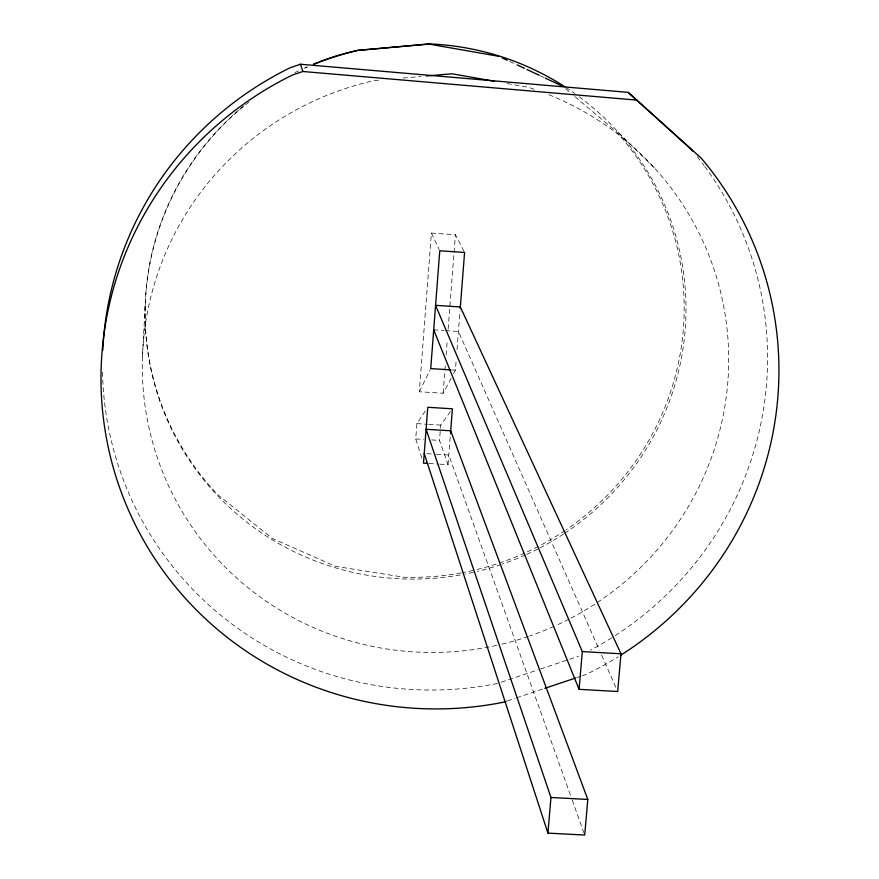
<?xml version="1.0" encoding="UTF-8"?>
<svg xmlns="http://www.w3.org/2000/svg" width="879" height="879" viewBox="0 0 879 879"><rect width="100%" height="100%" fill="white"/><g stroke="black" fill="none" stroke-linecap="round" stroke-linejoin="round"><path stroke-width="0.66" stroke-dasharray="4.39 3.3" d="M142.475 356.489L145.222 304.782A270.974 267.194 -21.4 0 0 464.046 574.273M421.854 458.058L415.723 438.94L416.888 423.623L426.326 409.449M451.125 378.256L443.159 393.243L419.316 391.748L431.391 233.1L455.432 234.704L464.584 252.449M439.863 464.156L448.048 464.661L439.511 440.412L440.698 425.106L450.839 410.976M443.159 393.243L445.488 363.17M446.125 354.973L447.29 339.942M448.136 329.01L455.432 234.704M448.048 464.661L450.487 433.325M453.575 373.641L455.41 370.18L456.267 359.225M457.014 349.644L460.025 311.034M419.316 391.748L430.128 369.828M501.316 682.181L538.003 669.864M540.53 669.018L568.35 659.668M569.614 659.239L578.47 656.272M507.469 700.893L515.193 698.289M516.489 697.86L543.552 688.762M577.053 677.511L580.92 676.204M582.206 675.775L586.073 674.479A339.777 333.701 -21.3 0 0 618.256 656.745M378.519 80.187L374.421 80.549A293.85 288.828 -21.3 0 0 148.881 427.238A293.85 288.828 -21.3 0 0 497.932 645.076M403.12 78.033L420.898 76.484M416.888 423.623L427.469 424.282M428.787 424.359L440.698 425.106M415.723 438.94L423.656 439.434M431.578 439.918L439.511 440.412M426.963 453.663L435.149 454.168M436.522 454.245L448.806 455.003L571.768 798.857M428.952 463.497L438.5 464.079M451.52 369.927L455.41 370.18M433.699 329.867L444.115 330.537M445.411 330.625L458.431 331.46L599.368 650.097M507.205 83.56L528.224 87.285A293.85 288.828 -21.3 0 1 536.025 89.878M509.677 61.453L515.841 64.332M540.475 75.847L544.178 77.583M565.604 88.713L569.537 92.042M574.943 96.624L616.278 131.63A270.04 266.293 -21.3 0 1 566.296 529.685M618.42 132.454L655.888 169.504M431.391 233.1L439.203 249.625M601.588 655.119L616.575 688.993M572.229 800.143L584.249 833.753M704.716 166.417A333.328 327.636 -21.3 0 1 612.85 637.099M611.696 637.835A333.328 327.636 -21.3 0 1 590.501 650.152M497.525 683.455A333.328 327.636 -21.3 0 1 102.48 370.949M697.223 156.638A333.328 327.636 -21.3 0 1 703.903 165.318M548.935 94.723A293.85 288.828 -21.3 0 1 728.471 348.106A293.85 288.828 -21.3 0 1 570.021 618.618M568.812 619.245A293.85 288.828 -21.3 0 1 555.275 625.804M554.012 626.364A293.85 288.828 -21.3 0 1 529.63 636.033M528.323 636.484A293.85 288.828 -21.3 0 1 500.58 644.472M579.272 96.778A270.974 267.194 -21.4 0 1 564.747 533.245M563.593 534.003A270.974 267.194 -21.4 0 1 538.805 548.485M537.607 549.1A270.974 267.194 -21.4 0 1 526.554 554.429M525.312 554.99A270.974 267.194 -21.4 0 1 502.294 564.098M500.997 564.549A270.974 267.194 -21.4 0 1 477.319 571.405M473.363 572.339A270.974 267.194 -21.4 0 1 465.387 574.009M565.911 87.46A270.974 267.194 -21.4 0 1 574.866 93.57M565.164 530.466A270.04 266.293 -21.3 0 1 539.409 545.87M538.223 546.496A270.04 266.293 -21.3 0 1 526.027 552.452M524.785 553.023A270.04 266.293 -21.3 0 1 475.693 569.834M473.056 570.449A270.04 266.293 -21.3 0 1 462.442 572.668M461.101 572.91A270.04 266.293 -21.3 0 1 403.999 577.239L335.547 566.34L272.193 538.387L218.19 495.075A270.04 266.293 -21.3 0 1 239.747 109.194M240.769 108.326A270.04 266.293 -21.3 0 1 243.89 105.733M294.904 72.66A270.04 266.293 -21.3 0 1 298.541 70.88M304.661 68.024A270.04 266.293 -21.3 0 1 307.145 66.914M145.299 304.782A270.765 266.996 -21.4 0 1 249.098 101.942M304.892 68.155A270.765 266.996 -21.4 0 1 307.408 67.035"/><path stroke-width="1.32" d="M450.477 433.501L452.399 408.812L427.776 407.274L423.491 463.156L427.579 463.409M460.211 308.573L464.584 252.449L439.764 250.801L430.732 368.609L450.224 369.85M547.936 833.116L550.968 797.484L426.084 429.282L450.685 430.809L587.809 799.45L584.711 835.05L547.936 833.116L424.227 453.498M579.074 689.334L582.316 651.592L435.577 305.343L460.343 306.947L621.003 653.8L617.684 691.498L579.074 689.334L433.699 329.867M620.574 655.294A339.777 333.701 -21.3 0 0 701.167 158.099L628.144 92.372L300.475 64.244L290.477 67.595A333.328 327.636 -21.3 0 0 102.788 350.38M636.956 100.118L302.903 71.496L292.696 74.913A339.777 333.701 -21.3 0 0 118.094 483.219A339.777 333.701 -21.3 0 0 503.601 702.189L506.172 701.321M544.837 688.334L575.767 677.94M426.37 76.001L451.96 73.759L494.075 81.231M550.968 797.484L587.809 799.45M582.316 651.592L621.003 653.8M498.591 56.267L428.491 44.005L357.313 50.422A270.04 266.293 -21.3 0 0 313.396 64.266M502.283 57.992L507.216 60.299M517.072 64.903L524.466 68.364M526.928 69.518L539.245 75.275M545.409 78.154L561.428 85.648M628.144 92.372L691.169 149.276A333.328 327.636 -21.3 0 1 692.916 151.364M300.475 64.244L302.903 71.496M564.779 86.724A270.974 267.194 -21.4 0 0 430.281 43.95L358.445 50.323A270.765 266.996 -21.4 0 0 313.77 64.321"/></g></svg>
